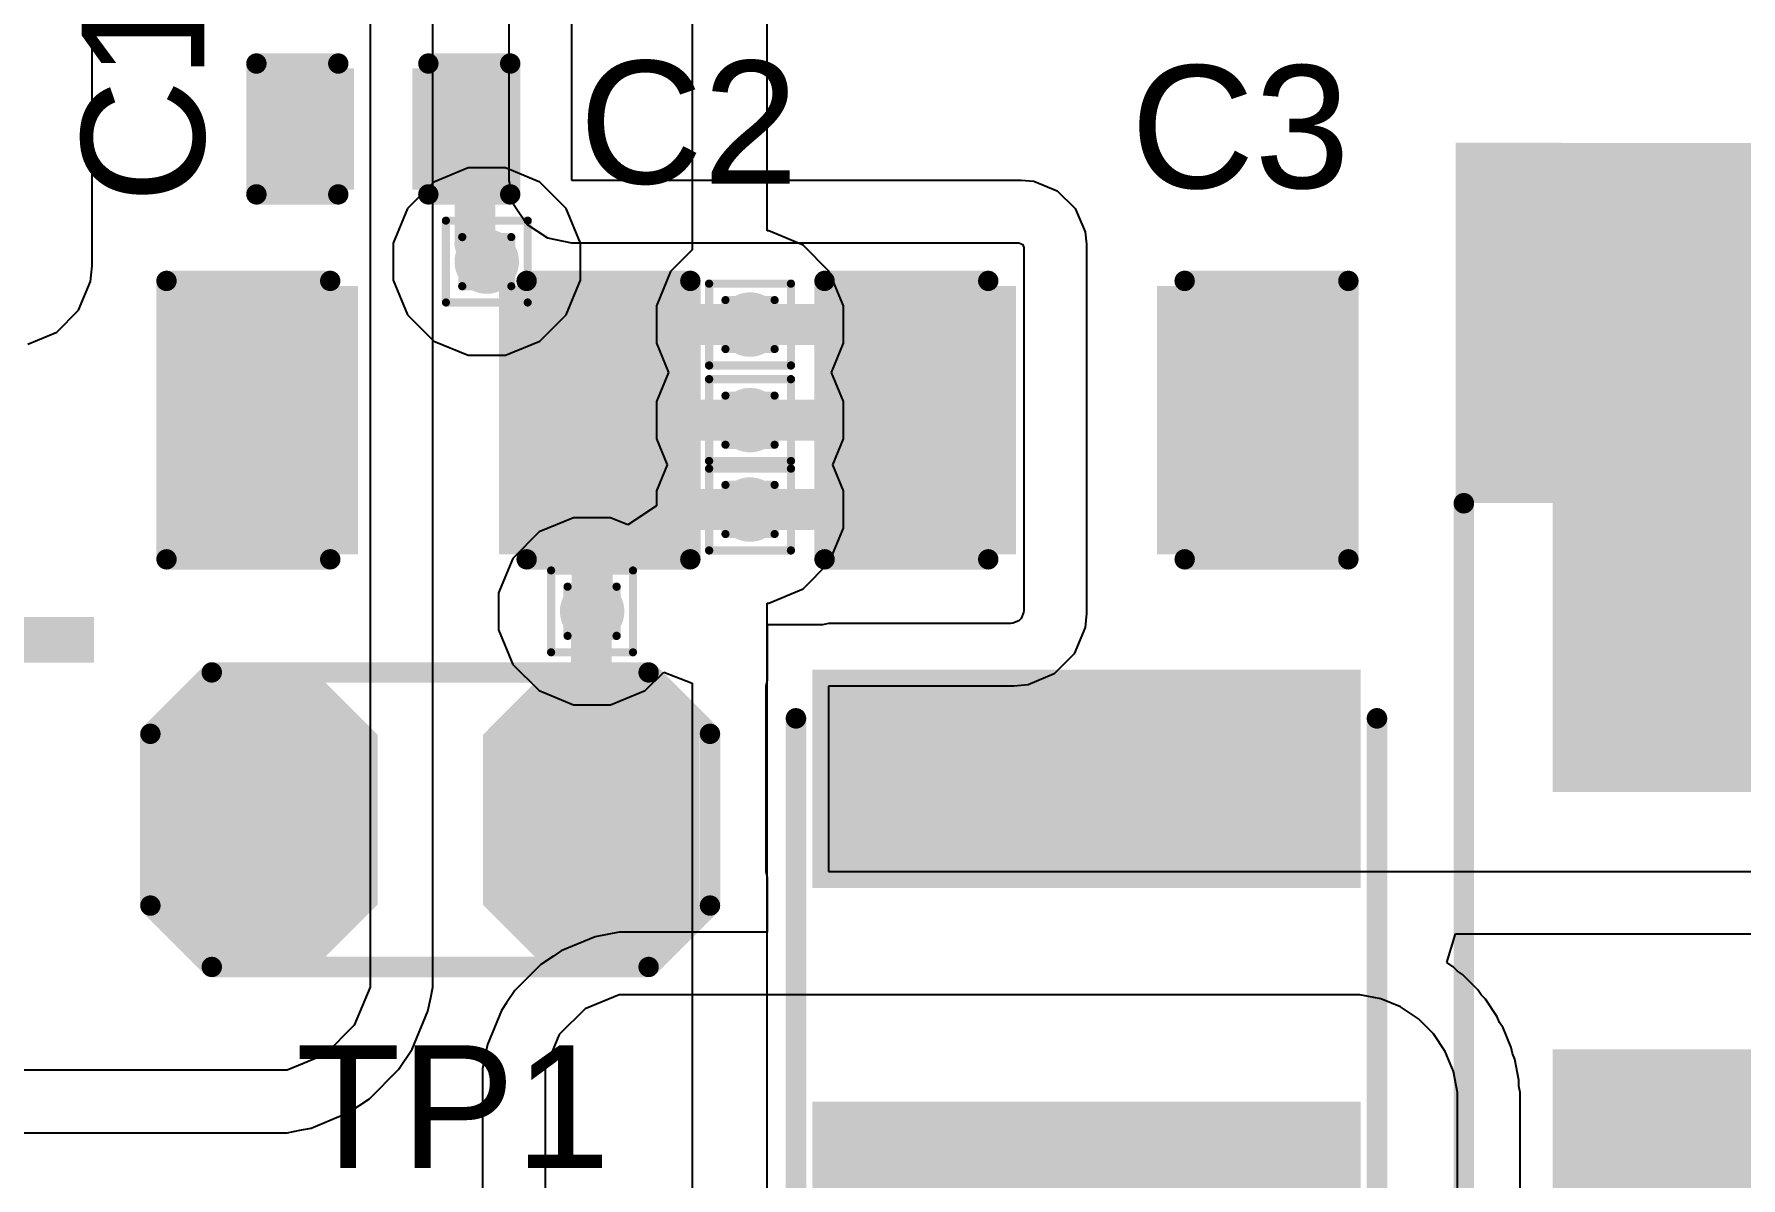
# Model space of a CAD drawing. Header units: inches. Extents: x -18 to 5357, y -8 to 5291.
# Drawn here: x 5.59 to 16.19, y 33.01 to 40.11 of the extents above; entities that cross this region are included whole.
import ezdxf

# ---------------------------------------------------------------- set-up
doc = ezdxf.new("R2010")
doc.units = ezdxf.units.IN
for name, color, linetype in [('Bottom Layer', 5, 'Continuous'), ('Drill Drawing', 1, 'Continuous'), ('Ground', 16, 'Continuous'), ('Power', 76, 'Continuous'), ('Top Layer', 1, 'Continuous'), ('Top Overlay', 2, 'Continuous'), ('Top Paste', 8, 'Continuous'), ('Top Solder', 216, 'Continuous'), ('Via Holes', 16, 'Continuous')]:
    doc.layers.add(name, color=color, linetype=linetype)
doc.styles.add('Arial', font='', dxfattribs={"height": 0.2})
doc.styles.add('Arial_Bold', font='', dxfattribs={"height": 0.2})
doc.styles.get('Arial').set_extended_font_data('Arial')
doc.styles.get('Arial_Bold').set_extended_font_data('Arial', bold=True)

# ---------------------------------------------------------------- blocks, each defined once
blk = doc.blocks.new('SMB__10')
at = {"layer": 'Top Layer'}
for points in [[(-3.7, -1.2), (-3.7, 1.2), (-0.9, 1.2), (-0.9, -1.2)], [(0.9, -1.2), (0.9, 1.2), (3.7, 1.2), (3.7, -1.2)]]:
    blk.add_hatch(color=1, dxfattribs=at).paths.add_polyline_path(points)
at = {"layer": 'Top Overlay'}
for points in [[(2.593, 1.245), (4.828, 1.245), (4.828, 1.905), (2.593, 1.905)], [(3.734, -1.65), (4.826, -1.65), (4.826, 1.347), (3.734, 1.347)], [(2.591, -1.906), (4.826, -1.906), (4.826, -1.246), (2.591, -1.246)]]:
    blk.add_hatch(color=2, dxfattribs=at).paths.add_polyline_path(points)
at = {"layer": 'Top Paste'}
for points in [[(-3.7, -1.2), (-3.7, 1.2), (-0.9, 1.2), (-0.9, -1.2)], [(0.9, -1.2), (0.9, 1.2), (3.7, 1.2), (3.7, -1.2)]]:
    blk.add_hatch(color=8, dxfattribs=at).paths.add_polyline_path(points)
at = {"layer": 'Top Solder'}
for points in [[(-3.802, -1.302), (-3.802, 1.302), (-0.798, 1.302), (-0.798, -1.302)], [(0.798, -1.302), (0.798, 1.302), (3.802, 1.302), (3.802, -1.302)]]:
    blk.add_hatch(color=216, dxfattribs=at).paths.add_polyline_path(points)
at = {"layer": 'Top Overlay'}
for points in [[(-2.21, 1.854, 0.127, 0.127, 0), (2.591, 1.854, 0.127, 0.127, 0)], [(-2.21, 1.854, 0.127, 0.127, 0), (-2.21, 1.397, 0.127, 0.127, 0)], [(-2.21, -1.397, 0.127, 0.127, 0), (-2.21, -1.854, 0.127, 0.127, 0)], [(-2.21, -1.854, 0.127, 0.127, 0), (2.591, -1.854, 0.127, 0.127, 0)]]:
    blk.add_lwpolyline(points, format="xyseb", dxfattribs=at)
for points in [[(-2.242, 1.854, 0.0635, 0.0635, 1), (-2.178, 1.854, 0.0635, 0.0635, 1)], [(-2.242, 1.854, 0.0635, 0.0635, 1), (-2.178, 1.854, 0.0635, 0.0635, 1)], [(2.559, 1.854, 0.0635, 0.0635, 1), (2.623, 1.854, 0.0635, 0.0635, 1)], [(-2.242, 1.397, 0.0635, 0.0635, 1), (-2.178, 1.397, 0.0635, 0.0635, 1)], [(-2.242, -1.397, 0.0635, 0.0635, 1), (-2.178, -1.397, 0.0635, 0.0635, 1)], [(-2.242, -1.854, 0.0635, 0.0635, 1), (-2.178, -1.854, 0.0635, 0.0635, 1)], [(-2.242, -1.854, 0.0635, 0.0635, 1), (-2.178, -1.854, 0.0635, 0.0635, 1)], [(2.559, -1.854, 0.0635, 0.0635, 1), (2.623, -1.854, 0.0635, 0.0635, 1)]]:
    blk.add_lwpolyline(points, format="xyseb", close=True, dxfattribs=at)
blk = doc.blocks.new('2_T____P___25')
at = {"layer": 'Top Layer'}
for points in [[(0.286, 0.762), (-0.286, 0.762), (-0.571, 0.476), (-0.571, -0.476), (-0.286, -0.762), (0.286, -0.762), (0.571, -0.476), (0.571, 0.476)], [(2.286, 0.762), (1.714, 0.762), (1.429, 0.476), (1.429, -0.476), (1.714, -0.762), (2.286, -0.762), (2.572, -0.476), (2.572, 0.476)]]:
    blk.add_hatch(color=1, dxfattribs=at).paths.add_polyline_path(points)
at = {"layer": 'Top Paste'}
for points in [[(0.286, 0.762), (-0.286, 0.762), (-0.571, 0.476), (-0.571, -0.476), (-0.286, -0.762), (0.286, -0.762), (0.571, -0.476), (0.571, 0.476)], [(2.286, 0.762), (1.714, 0.762), (1.429, 0.476), (1.429, -0.476), (1.714, -0.762), (2.286, -0.762), (2.572, -0.476), (2.572, 0.476)]]:
    blk.add_hatch(color=8, dxfattribs=at).paths.add_polyline_path(points)
at = {"layer": 'Top Solder'}
for points in [[(0.337, 0.864), (-0.337, 0.864), (-0.673, 0.527), (-0.673, -0.527), (-0.337, -0.864), (0.337, -0.864), (0.673, -0.527), (0.673, 0.527)], [(2.337, 0.864), (1.663, 0.864), (1.327, 0.527), (1.327, -0.527), (1.663, -0.864), (2.337, -0.864), (2.673, -0.527), (2.673, 0.527)]]:
    blk.add_hatch(color=216, dxfattribs=at).paths.add_polyline_path(points)
at = {"layer": 'Top Overlay'}
for points in [[(-0.737, 0.533, 0.127, 0.127, 0), (-0.356, 0.914, 0.127, 0.127, 0)], [(-0.356, 0.914, 0.127, 0.127, 0), (2.356, 0.914, 0.127, 0.127, 0)], [(2.356, 0.914, 0.127, 0.127, 0), (2.737, 0.533, 0.127, 0.127, 0)], [(-0.737, -0.533, 0.127, 0.127, 0), (-0.737, 0.533, 0.127, 0.127, 0)], [(2.737, 0.533, 0.127, 0.127, 0), (2.737, -0.533, 0.127, 0.127, 0)], [(-0.737, -0.533, 0.127, 0.127, 0), (-0.356, -0.914, 0.127, 0.127, 0)], [(2.356, -0.914, 0.127, 0.127, 0), (2.737, -0.533, 0.127, 0.127, 0)], [(-0.356, -0.914, 0.127, 0.127, 0), (2.356, -0.914, 0.127, 0.127, 0)]]:
    blk.add_lwpolyline(points, format="xyseb", dxfattribs=at)
for points in [[(-0.387, 0.914, 0.0635, 0.0635, 1), (-0.324, 0.914, 0.0635, 0.0635, 1)], [(-0.387, 0.914, 0.0635, 0.0635, 1), (-0.324, 0.914, 0.0635, 0.0635, 1)], [(2.324, 0.914, 0.0635, 0.0635, 1), (2.387, 0.914, 0.0635, 0.0635, 1)], [(2.324, 0.914, 0.0635, 0.0635, 1), (2.387, 0.914, 0.0635, 0.0635, 1)], [(-0.768, 0.533, 0.0635, 0.0635, 1), (-0.705, 0.533, 0.0635, 0.0635, 1)], [(-0.768, 0.533, 0.0635, 0.0635, 1), (-0.705, 0.533, 0.0635, 0.0635, 1)], [(2.705, 0.533, 0.0635, 0.0635, 1), (2.768, 0.533, 0.0635, 0.0635, 1)], [(2.705, 0.533, 0.0635, 0.0635, 1), (2.768, 0.533, 0.0635, 0.0635, 1)], [(-0.768, -0.533, 0.0635, 0.0635, 1), (-0.705, -0.533, 0.0635, 0.0635, 1)], [(-0.768, -0.533, 0.0635, 0.0635, 1), (-0.705, -0.533, 0.0635, 0.0635, 1)], [(2.705, -0.533, 0.0635, 0.0635, 1), (2.768, -0.533, 0.0635, 0.0635, 1)], [(2.705, -0.533, 0.0635, 0.0635, 1), (2.768, -0.533, 0.0635, 0.0635, 1)], [(-0.387, -0.914, 0.0635, 0.0635, 1), (-0.324, -0.914, 0.0635, 0.0635, 1)], [(-0.387, -0.914, 0.0635, 0.0635, 1), (-0.324, -0.914, 0.0635, 0.0635, 1)], [(2.324, -0.914, 0.0635, 0.0635, 1), (2.387, -0.914, 0.0635, 0.0635, 1)], [(2.324, -0.914, 0.0635, 0.0635, 1), (2.387, -0.914, 0.0635, 0.0635, 1)]]:
    blk.add_lwpolyline(points, format="xyseb", close=True, dxfattribs=at)
blk = doc.blocks.new('FUSE_1210_89')
at = {"layer": 'Top Layer'}
for points in [[(-1.915, 1.6), (-0.765, 1.6), (-0.765, -1.6), (-1.915, -1.6)], [(0.765, 1.6), (1.915, 1.6), (1.915, -1.6), (0.765, -1.6)]]:
    blk.add_hatch(color=1, dxfattribs=at).paths.add_polyline_path(points)
at = {"layer": 'Top Paste'}
for points in [[(-1.915, 1.6), (-0.765, 1.6), (-0.765, -1.6), (-1.915, -1.6)], [(0.765, 1.6), (1.915, 1.6), (1.915, -1.6), (0.765, -1.6)]]:
    blk.add_hatch(color=8, dxfattribs=at).paths.add_polyline_path(points)
at = {"layer": 'Top Solder'}
for points in [[(-2.017, 1.702), (-0.663, 1.702), (-0.663, -1.702), (-2.017, -1.702)], [(0.663, 1.702), (2.017, 1.702), (2.017, -1.702), (0.663, -1.702)]]:
    blk.add_hatch(color=216, dxfattribs=at).paths.add_polyline_path(points)
at = {"layer": 'Top Overlay'}
for points in [[(-1.715, 1.803, 0.127, 0.127, 0), (1.715, 1.803, 0.127, 0.127, 0)], [(-1.715, -1.803, 0.127, 0.127, 0), (1.715, -1.803, 0.127, 0.127, 0)]]:
    blk.add_lwpolyline(points, format="xyseb", dxfattribs=at)
for points in [[(-1.747, 1.803, 0.0635, 0.0635, 1), (-1.683, 1.803, 0.0635, 0.0635, 1)], [(1.683, 1.803, 0.0635, 0.0635, 1), (1.747, 1.803, 0.0635, 0.0635, 1)], [(-1.747, -1.803, 0.0635, 0.0635, 1), (-1.683, -1.803, 0.0635, 0.0635, 1)], [(1.683, -1.803, 0.0635, 0.0635, 1), (1.747, -1.803, 0.0635, 0.0635, 1)]]:
    blk.add_lwpolyline(points, format="xyseb", close=True, dxfattribs=at)
blk = doc.blocks.new('C___0805_139')
at = {"layer": 'Top Layer'}
for points in [[(-1.524, 0.762), (-0.508, 0.762), (-0.508, -0.762), (-1.524, -0.762)], [(0.508, 0.762), (1.524, 0.762), (1.524, -0.762), (0.508, -0.762)]]:
    blk.add_hatch(color=1, dxfattribs=at).paths.add_polyline_path(points)
at = {"layer": 'Top Paste'}
for points in [[(-1.524, 0.762), (-0.508, 0.762), (-0.508, -0.762), (-1.524, -0.762)], [(0.508, 0.762), (1.524, 0.762), (1.524, -0.762), (0.508, -0.762)]]:
    blk.add_hatch(color=8, dxfattribs=at).paths.add_polyline_path(points)
at = {"layer": 'Top Solder'}
for points in [[(-1.594, 0.832), (-0.438, 0.832), (-0.438, -0.832), (-1.594, -0.832)], [(0.438, 0.832), (1.594, 0.832), (1.594, -0.832), (0.438, -0.832)]]:
    blk.add_hatch(color=216, dxfattribs=at).paths.add_polyline_path(points)
at = {"layer": 'Top Overlay'}
for points in [[(-1.626, 0.864, 0.127, 0.127, 0), (-1.626, -0.864, 0.127, 0.127, 0)], [(-1.626, 0.864, 0.127, 0.127, 0), (-0.61, 0.864, 0.127, 0.127, 0)], [(0.61, 0.864, 0.127, 0.127, 0), (1.626, 0.864, 0.127, 0.127, 0)], [(1.626, -0.864, 0.127, 0.127, 0), (1.626, 0.864, 0.127, 0.127, 0)], [(-1.626, -0.864, 0.127, 0.127, 0), (-0.61, -0.864, 0.127, 0.127, 0)], [(0.61, -0.864, 0.127, 0.127, 0), (1.626, -0.864, 0.127, 0.127, 0)]]:
    blk.add_lwpolyline(points, format="xyseb", dxfattribs=at)
for points in [[(-1.657, 0.864, 0.0635, 0.0635, 1), (-1.594, 0.864, 0.0635, 0.0635, 1)], [(-1.657, 0.864, 0.0635, 0.0635, 1), (-1.594, 0.864, 0.0635, 0.0635, 1)], [(-0.641, 0.864, 0.0635, 0.0635, 1), (-0.578, 0.864, 0.0635, 0.0635, 1)], [(0.578, 0.864, 0.0635, 0.0635, 1), (0.641, 0.864, 0.0635, 0.0635, 1)], [(1.594, 0.864, 0.0635, 0.0635, 1), (1.657, 0.864, 0.0635, 0.0635, 1)], [(1.594, 0.864, 0.0635, 0.0635, 1), (1.657, 0.864, 0.0635, 0.0635, 1)], [(-1.657, -0.864, 0.0635, 0.0635, 1), (-1.594, -0.864, 0.0635, 0.0635, 1)], [(-1.657, -0.864, 0.0635, 0.0635, 1), (-1.594, -0.864, 0.0635, 0.0635, 1)], [(-0.641, -0.864, 0.0635, 0.0635, 1), (-0.578, -0.864, 0.0635, 0.0635, 1)], [(0.578, -0.864, 0.0635, 0.0635, 1), (0.641, -0.864, 0.0635, 0.0635, 1)], [(1.594, -0.864, 0.0635, 0.0635, 1), (1.657, -0.864, 0.0635, 0.0635, 1)], [(1.594, -0.864, 0.0635, 0.0635, 1), (1.657, -0.864, 0.0635, 0.0635, 1)]]:
    blk.add_lwpolyline(points, format="xyseb", close=True, dxfattribs=at)
blk = doc.blocks.new('C___0402_140')
at = {"layer": 'Top Layer'}
for points in [[(-0.699, -0.318), (-0.699, 0.318), (-0.241, 0.318), (-0.241, -0.318)], [(0.241, -0.318), (0.241, 0.318), (0.699, 0.318), (0.699, -0.318)]]:
    blk.add_hatch(color=1, dxfattribs=at).paths.add_polyline_path(points)
at = {"layer": 'Top Paste'}
for points in [[(-0.699, -0.318), (-0.699, 0.318), (-0.241, 0.318), (-0.241, -0.318)], [(0.241, -0.318), (0.241, 0.318), (0.699, 0.318), (0.699, -0.318)]]:
    blk.add_hatch(color=8, dxfattribs=at).paths.add_polyline_path(points)
at = {"layer": 'Top Solder'}
for points in [[(-0.758, -0.377), (-0.758, 0.377), (-0.181, 0.377), (-0.181, -0.377)], [(0.181, -0.377), (0.181, 0.377), (0.758, 0.377), (0.758, -0.377)]]:
    blk.add_hatch(color=216, dxfattribs=at).paths.add_polyline_path(points)
at = {"layer": 'Top Overlay'}
for points in [[(-0.787, -0.406, 0.127, 0.127, 0), (-0.787, 0.406, 0.127, 0.127, 0)], [(-0.279, 0.406, 0.127, 0.127, 0), (-0.787, 0.406, 0.127, 0.127, 0)], [(0.787, 0.406, 0.127, 0.127, 0), (0.279, 0.406, 0.127, 0.127, 0)], [(0.787, 0.406, 0.127, 0.127, 0), (0.787, -0.406, 0.127, 0.127, 0)], [(-0.279, -0.406, 0.127, 0.127, 0), (-0.787, -0.406, 0.127, 0.127, 0)], [(0.787, -0.406, 0.127, 0.127, 0), (0.279, -0.406, 0.127, 0.127, 0)]]:
    blk.add_lwpolyline(points, format="xyseb", dxfattribs=at)
for points in [[(-0.819, 0.406, 0.0635, 0.0635, 1), (-0.756, 0.406, 0.0635, 0.0635, 1)], [(-0.819, 0.406, 0.0635, 0.0635, 1), (-0.756, 0.406, 0.0635, 0.0635, 1)], [(-0.311, 0.406, 0.0635, 0.0635, 1), (-0.248, 0.406, 0.0635, 0.0635, 1)], [(0.248, 0.406, 0.0635, 0.0635, 1), (0.311, 0.406, 0.0635, 0.0635, 1)], [(0.756, 0.406, 0.0635, 0.0635, 1), (0.819, 0.406, 0.0635, 0.0635, 1)], [(0.756, 0.406, 0.0635, 0.0635, 1), (0.819, 0.406, 0.0635, 0.0635, 1)], [(-0.819, -0.406, 0.0635, 0.0635, 1), (-0.756, -0.406, 0.0635, 0.0635, 1)], [(-0.819, -0.406, 0.0635, 0.0635, 1), (-0.756, -0.406, 0.0635, 0.0635, 1)], [(-0.311, -0.406, 0.0635, 0.0635, 1), (-0.248, -0.406, 0.0635, 0.0635, 1)], [(0.248, -0.406, 0.0635, 0.0635, 1), (0.311, -0.406, 0.0635, 0.0635, 1)], [(0.756, -0.406, 0.0635, 0.0635, 1), (0.819, -0.406, 0.0635, 0.0635, 1)], [(0.756, -0.406, 0.0635, 0.0635, 1), (0.819, -0.406, 0.0635, 0.0635, 1)]]:
    blk.add_lwpolyline(points, format="xyseb", close=True, dxfattribs=at)
blk = doc.blocks.new('C___0805_141')
at = {"layer": 'Top Layer'}
for points in [[(-1.524, 0.762), (-0.508, 0.762), (-0.508, -0.762), (-1.524, -0.762)], [(0.508, 0.762), (1.524, 0.762), (1.524, -0.762), (0.508, -0.762)]]:
    blk.add_hatch(color=1, dxfattribs=at).paths.add_polyline_path(points)
at = {"layer": 'Top Paste'}
for points in [[(-1.524, 0.762), (-0.508, 0.762), (-0.508, -0.762), (-1.524, -0.762)], [(0.508, 0.762), (1.524, 0.762), (1.524, -0.762), (0.508, -0.762)]]:
    blk.add_hatch(color=8, dxfattribs=at).paths.add_polyline_path(points)
at = {"layer": 'Top Solder'}
for points in [[(-1.594, 0.832), (-0.438, 0.832), (-0.438, -0.832), (-1.594, -0.832)], [(0.438, 0.832), (1.594, 0.832), (1.594, -0.832), (0.438, -0.832)]]:
    blk.add_hatch(color=216, dxfattribs=at).paths.add_polyline_path(points)
at = {"layer": 'Top Overlay'}
for points in [[(-1.626, 0.864, 0.127, 0.127, 0), (-1.626, -0.864, 0.127, 0.127, 0)], [(-0.61, 0.864, 0.127, 0.127, 0), (-1.626, 0.864, 0.127, 0.127, 0)], [(1.626, 0.864, 0.127, 0.127, 0), (0.61, 0.864, 0.127, 0.127, 0)], [(1.626, 0.864, 0.127, 0.127, 0), (1.626, -0.864, 0.127, 0.127, 0)], [(-0.61, -0.864, 0.127, 0.127, 0), (-1.626, -0.864, 0.127, 0.127, 0)], [(1.626, -0.864, 0.127, 0.127, 0), (0.61, -0.864, 0.127, 0.127, 0)]]:
    blk.add_lwpolyline(points, format="xyseb", dxfattribs=at)
for points in [[(-1.657, 0.864, 0.0635, 0.0635, 1), (-1.594, 0.864, 0.0635, 0.0635, 1)], [(-1.657, 0.864, 0.0635, 0.0635, 1), (-1.594, 0.864, 0.0635, 0.0635, 1)], [(-0.641, 0.864, 0.0635, 0.0635, 1), (-0.578, 0.864, 0.0635, 0.0635, 1)], [(0.578, 0.864, 0.0635, 0.0635, 1), (0.641, 0.864, 0.0635, 0.0635, 1)], [(1.594, 0.864, 0.0635, 0.0635, 1), (1.657, 0.864, 0.0635, 0.0635, 1)], [(1.594, 0.864, 0.0635, 0.0635, 1), (1.657, 0.864, 0.0635, 0.0635, 1)], [(-1.657, -0.864, 0.0635, 0.0635, 1), (-1.594, -0.864, 0.0635, 0.0635, 1)], [(-1.657, -0.864, 0.0635, 0.0635, 1), (-1.594, -0.864, 0.0635, 0.0635, 1)], [(-0.641, -0.864, 0.0635, 0.0635, 1), (-0.578, -0.864, 0.0635, 0.0635, 1)], [(0.578, -0.864, 0.0635, 0.0635, 1), (0.641, -0.864, 0.0635, 0.0635, 1)], [(1.594, -0.864, 0.0635, 0.0635, 1), (1.657, -0.864, 0.0635, 0.0635, 1)], [(1.594, -0.864, 0.0635, 0.0635, 1), (1.657, -0.864, 0.0635, 0.0635, 1)]]:
    blk.add_lwpolyline(points, format="xyseb", close=True, dxfattribs=at)

msp = doc.modelspace()

# ---------------------------------------------------------------- hatches: boundary and pattern name
at = {"layer": 'Bottom Layer'}
h = msp.add_hatch(color=5, dxfattribs=at)
edge = h.paths.add_edge_path()
edge.add_arc((8.402, 38.699), 0.2, 0, 360)
h = msp.add_hatch(color=5, dxfattribs=at)
edge = h.paths.add_edge_path()
edge.add_arc((10.036, 38.308), 0.2, 0, 360)
h = msp.add_hatch(color=5, dxfattribs=at)
edge = h.paths.add_edge_path()
edge.add_arc((10.036, 37.715), 0.2, 0, 360)
h = msp.add_hatch(color=5, dxfattribs=at)
edge = h.paths.add_edge_path()
edge.add_arc((10.036, 37.16), 0.2, 0, 360)
h = msp.add_hatch(color=5, dxfattribs=at)
edge = h.paths.add_edge_path()
edge.add_arc((9.056, 36.528), 0.2, 0, 360)
at = {"layer": 'Ground'}
h = msp.add_hatch(color=16, dxfattribs=at)
edge = h.paths.add_edge_path()
edge.add_arc((8.402, 38.699), 0.2, 0, 360)
h = msp.add_hatch(color=16, dxfattribs=at)
edge = h.paths.add_edge_path()
edge.add_arc((10.036, 38.308), 0.2, 0, 360)
h = msp.add_hatch(color=16, dxfattribs=at)
edge = h.paths.add_edge_path()
edge.add_arc((10.036, 37.715), 0.2, 0, 360)
h = msp.add_hatch(color=16, dxfattribs=at)
edge = h.paths.add_edge_path()
edge.add_arc((10.036, 37.16), 0.2, 0, 360)
h = msp.add_hatch(color=16, dxfattribs=at)
edge = h.paths.add_edge_path()
edge.add_arc((9.056, 36.528), 0.2, 0, 360)
at = {"layer": 'Power'}
h = msp.add_hatch(color=76, dxfattribs=at)
edge = h.paths.add_edge_path()
edge.add_arc((8.402, 38.699), 0.2, 0, 360)
h = msp.add_hatch(color=76, dxfattribs=at)
edge = h.paths.add_edge_path()
edge.add_arc((10.036, 38.308), 0.2, 0, 360)
h = msp.add_hatch(color=76, dxfattribs=at)
edge = h.paths.add_edge_path()
edge.add_arc((10.036, 37.715), 0.2, 0, 360)
h = msp.add_hatch(color=76, dxfattribs=at)
edge = h.paths.add_edge_path()
edge.add_arc((10.036, 37.16), 0.2, 0, 360)
h = msp.add_hatch(color=76, dxfattribs=at)
edge = h.paths.add_edge_path()
edge.add_arc((9.056, 36.528), 0.2, 0, 360)
at = {"layer": 'Top Layer'}
h = msp.add_hatch(color=1, dxfattribs=at)
edge = h.paths.add_edge_path()
edge.add_arc((8.402, 38.699), 0.2, 0, 360)
h = msp.add_hatch(color=1, dxfattribs=at)
edge = h.paths.add_edge_path()
edge.add_arc((10.036, 38.308), 0.2, 0, 360)
h = msp.add_hatch(color=1, dxfattribs=at)
edge = h.paths.add_edge_path()
edge.add_arc((10.036, 37.715), 0.2, 0, 360)
h = msp.add_hatch(color=1, dxfattribs=at)
edge = h.paths.add_edge_path()
edge.add_arc((10.036, 37.16), 0.2, 0, 360)
h = msp.add_hatch(color=1, dxfattribs=at)
edge = h.paths.add_edge_path()
edge.add_arc((9.056, 36.528), 0.2, 0, 360)
at = {"layer": 'Via Holes'}
h = msp.add_hatch(color=7, dxfattribs=at)
edge = h.paths.add_edge_path()
edge.add_arc((8.402, 38.699), 0.1, 0, 360)
h = msp.add_hatch(color=7, dxfattribs=at)
edge = h.paths.add_edge_path()
edge.add_arc((10.036, 38.308), 0.1, 0, 360)
h = msp.add_hatch(color=7, dxfattribs=at)
edge = h.paths.add_edge_path()
edge.add_arc((10.036, 37.715), 0.1, 0, 360)
h = msp.add_hatch(color=7, dxfattribs=at)
edge = h.paths.add_edge_path()
edge.add_arc((10.036, 37.16), 0.1, 0, 360)
h = msp.add_hatch(color=7, dxfattribs=at)
edge = h.paths.add_edge_path()
edge.add_arc((9.056, 36.528), 0.1, 0, 360)

# ---------------------------------------------------------------- linework, layer by layer
at = {"layer": 'Drill Drawing'}
for points in [[(8.148, 38.953, 0.0508, 0.0508, 0), (8.656, 38.953, 0.0508, 0.0508, 0)], [(8.148, 38.445, 0.0508, 0.0508, 0), (8.148, 38.953, 0.0508, 0.0508, 0)], [(8.25, 38.851, 0.0508, 0.0508, 0), (8.555, 38.851, 0.0508, 0.0508, 0)], [(8.25, 38.546, 0.0508, 0.0508, 0), (8.25, 38.851, 0.0508, 0.0508, 0)], [(8.555, 38.546, 0.0508, 0.0508, 0), (8.555, 38.851, 0.0508, 0.0508, 0)], [(8.656, 38.445, 0.0508, 0.0508, 0), (8.656, 38.953, 0.0508, 0.0508, 0)], [(8.25, 38.546, 0.0508, 0.0508, 0), (8.555, 38.546, 0.0508, 0.0508, 0)], [(9.782, 38.562, 0.0508, 0.0508, 0), (10.29, 38.562, 0.0508, 0.0508, 0)], [(9.782, 38.054, 0.0508, 0.0508, 0), (9.782, 38.562, 0.0508, 0.0508, 0)], [(10.29, 38.054, 0.0508, 0.0508, 0), (10.29, 38.562, 0.0508, 0.0508, 0)], [(8.148, 38.445, 0.0508, 0.0508, 0), (8.656, 38.445, 0.0508, 0.0508, 0)], [(9.884, 38.46, 0.0508, 0.0508, 0), (10.188, 38.46, 0.0508, 0.0508, 0)], [(9.884, 38.156, 0.0508, 0.0508, 0), (9.884, 38.46, 0.0508, 0.0508, 0)], [(10.188, 38.156, 0.0508, 0.0508, 0), (10.188, 38.46, 0.0508, 0.0508, 0)], [(9.884, 38.156, 0.0508, 0.0508, 0), (10.188, 38.156, 0.0508, 0.0508, 0)], [(9.782, 38.054, 0.0508, 0.0508, 0), (10.29, 38.054, 0.0508, 0.0508, 0)], [(9.782, 37.969, 0.0508, 0.0508, 0), (10.29, 37.969, 0.0508, 0.0508, 0)], [(9.782, 37.461, 0.0508, 0.0508, 0), (9.782, 37.969, 0.0508, 0.0508, 0)], [(10.29, 37.461, 0.0508, 0.0508, 0), (10.29, 37.969, 0.0508, 0.0508, 0)], [(9.884, 37.867, 0.0508, 0.0508, 0), (10.188, 37.867, 0.0508, 0.0508, 0)], [(9.884, 37.562, 0.0508, 0.0508, 0), (9.884, 37.867, 0.0508, 0.0508, 0)], [(10.188, 37.562, 0.0508, 0.0508, 0), (10.188, 37.867, 0.0508, 0.0508, 0)], [(9.884, 37.562, 0.0508, 0.0508, 0), (10.188, 37.562, 0.0508, 0.0508, 0)], [(9.782, 37.461, 0.0508, 0.0508, 0), (10.29, 37.461, 0.0508, 0.0508, 0)], [(9.782, 37.414, 0.0508, 0.0508, 0), (10.29, 37.414, 0.0508, 0.0508, 0)], [(9.782, 36.906, 0.0508, 0.0508, 0), (9.782, 37.414, 0.0508, 0.0508, 0)], [(10.29, 36.906, 0.0508, 0.0508, 0), (10.29, 37.414, 0.0508, 0.0508, 0)], [(9.884, 37.313, 0.0508, 0.0508, 0), (10.188, 37.313, 0.0508, 0.0508, 0)], [(9.884, 37.008, 0.0508, 0.0508, 0), (9.884, 37.313, 0.0508, 0.0508, 0)], [(10.188, 37.008, 0.0508, 0.0508, 0), (10.188, 37.313, 0.0508, 0.0508, 0)], [(9.884, 37.008, 0.0508, 0.0508, 0), (10.188, 37.008, 0.0508, 0.0508, 0)], [(9.782, 36.906, 0.0508, 0.0508, 0), (10.29, 36.906, 0.0508, 0.0508, 0)], [(8.802, 36.782, 0.0508, 0.0508, 0), (9.31, 36.782, 0.0508, 0.0508, 0)], [(8.802, 36.274, 0.0508, 0.0508, 0), (8.802, 36.782, 0.0508, 0.0508, 0)], [(9.31, 36.274, 0.0508, 0.0508, 0), (9.31, 36.782, 0.0508, 0.0508, 0)], [(8.903, 36.681, 0.0508, 0.0508, 0), (9.208, 36.681, 0.0508, 0.0508, 0)], [(8.903, 36.376, 0.0508, 0.0508, 0), (8.903, 36.681, 0.0508, 0.0508, 0)], [(9.208, 36.376, 0.0508, 0.0508, 0), (9.208, 36.681, 0.0508, 0.0508, 0)], [(8.903, 36.376, 0.0508, 0.0508, 0), (9.208, 36.376, 0.0508, 0.0508, 0)], [(8.802, 36.274, 0.0508, 0.0508, 0), (9.31, 36.274, 0.0508, 0.0508, 0)]]:
    msp.add_lwpolyline(points, format="xyseb", dxfattribs=at)
for points in [[(8.136, 38.953, 0.0254, 0.0254, 1), (8.161, 38.953, 0.0254, 0.0254, 1)], [(8.136, 38.953, 0.0254, 0.0254, 1), (8.161, 38.953, 0.0254, 0.0254, 1)], [(8.237, 38.851, 0.0254, 0.0254, 1), (8.263, 38.851, 0.0254, 0.0254, 1)], [(8.237, 38.851, 0.0254, 0.0254, 1), (8.263, 38.851, 0.0254, 0.0254, 1)], [(8.542, 38.851, 0.0254, 0.0254, 1), (8.567, 38.851, 0.0254, 0.0254, 1)], [(8.542, 38.851, 0.0254, 0.0254, 1), (8.567, 38.851, 0.0254, 0.0254, 1)], [(8.644, 38.953, 0.0254, 0.0254, 1), (8.669, 38.953, 0.0254, 0.0254, 1)], [(8.644, 38.953, 0.0254, 0.0254, 1), (8.669, 38.953, 0.0254, 0.0254, 1)], [(8.237, 38.546, 0.0254, 0.0254, 1), (8.263, 38.546, 0.0254, 0.0254, 1)], [(8.237, 38.546, 0.0254, 0.0254, 1), (8.263, 38.546, 0.0254, 0.0254, 1)], [(8.542, 38.546, 0.0254, 0.0254, 1), (8.567, 38.546, 0.0254, 0.0254, 1)], [(8.542, 38.546, 0.0254, 0.0254, 1), (8.567, 38.546, 0.0254, 0.0254, 1)], [(9.769, 38.562, 0.0254, 0.0254, 1), (9.795, 38.562, 0.0254, 0.0254, 1)], [(9.769, 38.562, 0.0254, 0.0254, 1), (9.795, 38.562, 0.0254, 0.0254, 1)], [(10.277, 38.562, 0.0254, 0.0254, 1), (10.303, 38.562, 0.0254, 0.0254, 1)], [(10.277, 38.562, 0.0254, 0.0254, 1), (10.303, 38.562, 0.0254, 0.0254, 1)], [(8.136, 38.445, 0.0254, 0.0254, 1), (8.161, 38.445, 0.0254, 0.0254, 1)], [(8.136, 38.445, 0.0254, 0.0254, 1), (8.161, 38.445, 0.0254, 0.0254, 1)], [(8.644, 38.445, 0.0254, 0.0254, 1), (8.669, 38.445, 0.0254, 0.0254, 1)], [(8.644, 38.445, 0.0254, 0.0254, 1), (8.669, 38.445, 0.0254, 0.0254, 1)], [(9.871, 38.46, 0.0254, 0.0254, 1), (9.896, 38.46, 0.0254, 0.0254, 1)], [(9.871, 38.46, 0.0254, 0.0254, 1), (9.896, 38.46, 0.0254, 0.0254, 1)], [(10.176, 38.46, 0.0254, 0.0254, 1), (10.201, 38.46, 0.0254, 0.0254, 1)], [(10.176, 38.46, 0.0254, 0.0254, 1), (10.201, 38.46, 0.0254, 0.0254, 1)], [(9.871, 38.156, 0.0254, 0.0254, 1), (9.896, 38.156, 0.0254, 0.0254, 1)], [(9.871, 38.156, 0.0254, 0.0254, 1), (9.896, 38.156, 0.0254, 0.0254, 1)], [(10.176, 38.156, 0.0254, 0.0254, 1), (10.201, 38.156, 0.0254, 0.0254, 1)], [(10.176, 38.156, 0.0254, 0.0254, 1), (10.201, 38.156, 0.0254, 0.0254, 1)], [(9.769, 38.054, 0.0254, 0.0254, 1), (9.795, 38.054, 0.0254, 0.0254, 1)], [(9.769, 38.054, 0.0254, 0.0254, 1), (9.795, 38.054, 0.0254, 0.0254, 1)], [(10.277, 38.054, 0.0254, 0.0254, 1), (10.303, 38.054, 0.0254, 0.0254, 1)], [(10.277, 38.054, 0.0254, 0.0254, 1), (10.303, 38.054, 0.0254, 0.0254, 1)], [(9.769, 37.969, 0.0254, 0.0254, 1), (9.795, 37.969, 0.0254, 0.0254, 1)], [(9.769, 37.969, 0.0254, 0.0254, 1), (9.795, 37.969, 0.0254, 0.0254, 1)], [(10.277, 37.969, 0.0254, 0.0254, 1), (10.303, 37.969, 0.0254, 0.0254, 1)], [(10.277, 37.969, 0.0254, 0.0254, 1), (10.303, 37.969, 0.0254, 0.0254, 1)], [(9.871, 37.867, 0.0254, 0.0254, 1), (9.896, 37.867, 0.0254, 0.0254, 1)], [(9.871, 37.867, 0.0254, 0.0254, 1), (9.896, 37.867, 0.0254, 0.0254, 1)], [(10.176, 37.867, 0.0254, 0.0254, 1), (10.201, 37.867, 0.0254, 0.0254, 1)], [(10.176, 37.867, 0.0254, 0.0254, 1), (10.201, 37.867, 0.0254, 0.0254, 1)], [(9.871, 37.562, 0.0254, 0.0254, 1), (9.896, 37.562, 0.0254, 0.0254, 1)], [(9.871, 37.562, 0.0254, 0.0254, 1), (9.896, 37.562, 0.0254, 0.0254, 1)], [(10.176, 37.562, 0.0254, 0.0254, 1), (10.201, 37.562, 0.0254, 0.0254, 1)], [(10.176, 37.562, 0.0254, 0.0254, 1), (10.201, 37.562, 0.0254, 0.0254, 1)], [(9.769, 37.461, 0.0254, 0.0254, 1), (9.795, 37.461, 0.0254, 0.0254, 1)], [(9.769, 37.461, 0.0254, 0.0254, 1), (9.795, 37.461, 0.0254, 0.0254, 1)], [(9.769, 37.414, 0.0254, 0.0254, 1), (9.795, 37.414, 0.0254, 0.0254, 1)], [(9.769, 37.414, 0.0254, 0.0254, 1), (9.795, 37.414, 0.0254, 0.0254, 1)], [(10.277, 37.461, 0.0254, 0.0254, 1), (10.303, 37.461, 0.0254, 0.0254, 1)], [(10.277, 37.461, 0.0254, 0.0254, 1), (10.303, 37.461, 0.0254, 0.0254, 1)], [(10.277, 37.414, 0.0254, 0.0254, 1), (10.303, 37.414, 0.0254, 0.0254, 1)], [(10.277, 37.414, 0.0254, 0.0254, 1), (10.303, 37.414, 0.0254, 0.0254, 1)], [(9.871, 37.313, 0.0254, 0.0254, 1), (9.896, 37.313, 0.0254, 0.0254, 1)], [(9.871, 37.313, 0.0254, 0.0254, 1), (9.896, 37.313, 0.0254, 0.0254, 1)], [(10.176, 37.313, 0.0254, 0.0254, 1), (10.201, 37.313, 0.0254, 0.0254, 1)], [(10.176, 37.313, 0.0254, 0.0254, 1), (10.201, 37.313, 0.0254, 0.0254, 1)], [(9.871, 37.008, 0.0254, 0.0254, 1), (9.896, 37.008, 0.0254, 0.0254, 1)], [(9.871, 37.008, 0.0254, 0.0254, 1), (9.896, 37.008, 0.0254, 0.0254, 1)], [(10.176, 37.008, 0.0254, 0.0254, 1), (10.201, 37.008, 0.0254, 0.0254, 1)], [(10.176, 37.008, 0.0254, 0.0254, 1), (10.201, 37.008, 0.0254, 0.0254, 1)], [(9.769, 36.906, 0.0254, 0.0254, 1), (9.795, 36.906, 0.0254, 0.0254, 1)], [(9.769, 36.906, 0.0254, 0.0254, 1), (9.795, 36.906, 0.0254, 0.0254, 1)], [(10.277, 36.906, 0.0254, 0.0254, 1), (10.303, 36.906, 0.0254, 0.0254, 1)], [(10.277, 36.906, 0.0254, 0.0254, 1), (10.303, 36.906, 0.0254, 0.0254, 1)], [(8.789, 36.782, 0.0254, 0.0254, 1), (8.814, 36.782, 0.0254, 0.0254, 1)], [(8.789, 36.782, 0.0254, 0.0254, 1), (8.814, 36.782, 0.0254, 0.0254, 1)], [(9.297, 36.782, 0.0254, 0.0254, 1), (9.322, 36.782, 0.0254, 0.0254, 1)], [(9.297, 36.782, 0.0254, 0.0254, 1), (9.322, 36.782, 0.0254, 0.0254, 1)], [(8.891, 36.681, 0.0254, 0.0254, 1), (8.916, 36.681, 0.0254, 0.0254, 1)], [(8.891, 36.681, 0.0254, 0.0254, 1), (8.916, 36.681, 0.0254, 0.0254, 1)], [(9.195, 36.681, 0.0254, 0.0254, 1), (9.221, 36.681, 0.0254, 0.0254, 1)], [(9.195, 36.681, 0.0254, 0.0254, 1), (9.221, 36.681, 0.0254, 0.0254, 1)], [(8.891, 36.376, 0.0254, 0.0254, 1), (8.916, 36.376, 0.0254, 0.0254, 1)], [(8.891, 36.376, 0.0254, 0.0254, 1), (8.916, 36.376, 0.0254, 0.0254, 1)], [(9.195, 36.376, 0.0254, 0.0254, 1), (9.221, 36.376, 0.0254, 0.0254, 1)], [(9.195, 36.376, 0.0254, 0.0254, 1), (9.221, 36.376, 0.0254, 0.0254, 1)], [(8.789, 36.274, 0.0254, 0.0254, 1), (8.814, 36.274, 0.0254, 0.0254, 1)], [(8.789, 36.274, 0.0254, 0.0254, 1), (8.814, 36.274, 0.0254, 0.0254, 1)], [(9.297, 36.274, 0.0254, 0.0254, 1), (9.322, 36.274, 0.0254, 0.0254, 1)], [(9.297, 36.274, 0.0254, 0.0254, 1), (9.322, 36.274, 0.0254, 0.0254, 1)]]:
    msp.add_lwpolyline(points, format="xyseb", close=True, dxfattribs=at)
at = {"layer": 'Power'}
for p, q in [((9.677, 51.238), (9.677, 38.771)), ((10.143, 38.889), (10.143, 41.177)), ((8.287, 39.28), (8.073, 39.191)), ((8.518, 39.28), (8.287, 39.28)), ((8.731, 39.191), (8.518, 39.28)), ((8.073, 39.191), (7.91, 39.028)), ((8.895, 39.028), (8.731, 39.191)), ((7.91, 39.028), (7.821, 38.814)), ((8.983, 38.814), (8.895, 39.028)), ((10.152, 38.889), (10.143, 38.889)), ((10.365, 38.801), (10.152, 38.889)), ((7.821, 38.814), (7.821, 38.583)), ((8.983, 38.583), (8.983, 38.814)), ((9.677, 38.771), (9.543, 38.637)), ((10.528, 38.637), (10.365, 38.801)), ((7.821, 38.583), (7.91, 38.369)), ((8.895, 38.369), (8.983, 38.583)), ((9.543, 38.637), (9.455, 38.424)), ((10.617, 38.424), (10.528, 38.637)), ((7.91, 38.369), (8.073, 38.206)), ((8.731, 38.206), (8.895, 38.369)), ((9.455, 38.424), (9.455, 38.193)), ((10.617, 38.193), (10.617, 38.424)), ((8.073, 38.206), (8.287, 38.118)), ((8.518, 38.118), (8.731, 38.206)), ((9.455, 38.193), (9.53, 38.011)), ((10.542, 38.011), (10.617, 38.193)), ((8.287, 38.118), (8.518, 38.118)), ((9.53, 38.011), (9.455, 37.83)), ((10.617, 37.83), (10.542, 38.011)), ((9.455, 37.83), (9.455, 37.599)), ((10.617, 37.599), (10.617, 37.83)), ((9.455, 37.599), (9.522, 37.438)), ((10.55, 37.438), (10.617, 37.599)), ((9.522, 37.438), (9.455, 37.276)), ((10.617, 37.276), (10.55, 37.438)), ((9.455, 37.183), (9.277, 37.065)), ((9.455, 37.276), (9.455, 37.183)), ((10.617, 37.045), (10.617, 37.276)), ((8.94, 37.109), (8.727, 37.021)), ((9.171, 37.109), (8.94, 37.109)), ((9.277, 37.065), (9.171, 37.109)), ((8.727, 37.021), (8.563, 36.857)), ((10.528, 36.831), (10.617, 37.045)), ((8.563, 36.857), (8.475, 36.644)), ((10.365, 36.668), (10.528, 36.831)), ((10.152, 36.579), (10.365, 36.668)), ((8.475, 36.644), (8.475, 36.413)), ((10.143, 21.516), (10.143, 36.579)), ((10.143, 36.579), (10.152, 36.579)), ((8.475, 36.413), (8.563, 36.199)), ((8.563, 36.199), (8.727, 36.036)), ((9.385, 36.036), (9.5, 36.15)), ((9.5, 36.15), (9.677, 36.082)), ((8.727, 36.036), (8.94, 35.947)), ((9.171, 35.947), (9.385, 36.036)), ((9.677, 36.082), (9.677, 15.87)), ((8.94, 35.947), (9.171, 35.947))]:
    msp.add_line(p, q, dxfattribs=at)
at = {"layer": 'Top Layer'}
for p, q in [((5.953, 38.672), (5.953, 40.977)), ((7.678, 40.977), (7.678, 34.323)), ((8.067, 34.323), (8.067, 40.977)), ((8.54, 40.977), (8.54, 39.205)), ((8.928, 40.977), (8.928, 39.205)), ((8.54, 39.205), (8.569, 39.056)), ((8.928, 39.205), (11.719, 39.205)), ((11.719, 39.205), (11.797, 39.198)), ((11.797, 39.198), (11.943, 39.139)), ((11.943, 39.139), (12.054, 39.029)), ((8.569, 39.056), (8.653, 38.93)), ((12.054, 39.029), (12.115, 38.884)), ((8.653, 38.93), (8.779, 38.846)), ((12.115, 38.884), (12.124, 38.806)), ((8.779, 38.846), (8.928, 38.816)), ((8.928, 38.816), (11.701, 38.816)), ((11.701, 38.816), (11.705, 38.816)), ((11.705, 38.816), (11.725, 38.808)), ((11.725, 38.808), (11.727, 38.806)), ((11.727, 38.806), (11.735, 38.786)), ((11.735, 38.786), (11.735, 38.786)), ((11.735, 38.786), (11.735, 36.533)), ((12.124, 38.806), (12.124, 38.806)), ((12.124, 38.806), (12.124, 36.514)), ((5.943, 38.575), (5.953, 38.672)), ((5.953, 38.672), (5.953, 38.672)), ((5.869, 38.397), (5.943, 38.575)), ((5.733, 38.26), (5.869, 38.397)), ((5.554, 38.186), (5.733, 38.26)), ((10.486, 36.445), (10.143, 36.445)), ((10.143, 36.445), (10.143, 36.102)), ((10.524, 36.453), (10.486, 36.445)), ((11.655, 36.453), (10.524, 36.453)), ((11.666, 36.454), (11.655, 36.453)), ((11.704, 36.47), (11.666, 36.454)), ((11.719, 36.484), (11.704, 36.47)), ((11.734, 36.522), (11.719, 36.484)), ((11.735, 36.533), (11.734, 36.522)), ((12.124, 36.514), (12.115, 36.427)), ((12.115, 36.427), (12.048, 36.264)), ((12.048, 36.264), (11.924, 36.14)), ((11.924, 36.14), (11.762, 36.073)), ((10.143, 36.102), (10.135, 36.064)), ((10.135, 36.064), (10.135, 34.914)), ((11.674, 36.064), (10.524, 36.064)), ((10.524, 36.064), (10.524, 34.914)), ((11.762, 36.073), (11.674, 36.064)), ((11.674, 36.064), (11.674, 36.064)), ((10.135, 34.914), (10.143, 34.877)), ((10.143, 34.877), (10.143, 34.538)), ((10.524, 34.914), (15.244, 34.914)), ((15.244, 34.914), (18.989, 34.914)), ((9.223, 34.538), (9.149, 34.523)), ((9.337, 34.538), (9.223, 34.538)), ((9.223, 34.538), (9.223, 34.538)), ((9.223, 34.538), (9.223, 34.538)), ((10.143, 34.538), (9.337, 34.538)), ((9.074, 34.508), (8.864, 34.421)), ((9.149, 34.523), (9.074, 34.508)), ((9.074, 34.508), (9.074, 34.508)), ((9.074, 34.508), (9.074, 34.508)), ((14.361, 34.348), (14.415, 34.526)), ((14.415, 34.526), (15.244, 34.526)), ((15.244, 34.526), (19.085, 34.526)), ((7.678, 34.323), (7.678, 34.195)), ((8.067, 34.195), (8.067, 34.323)), ((8.738, 34.337), (8.577, 34.176)), ((8.816, 34.389), (8.738, 34.337)), ((8.738, 34.337), (8.738, 34.337)), ((8.738, 34.337), (8.738, 34.337)), ((8.864, 34.421), (8.816, 34.389)), ((8.864, 34.421), (8.864, 34.421)), ((8.864, 34.421), (8.864, 34.421)), ((14.399, 34.322), (14.361, 34.348)), ((14.426, 34.295), (14.399, 34.322)), ((14.458, 34.274), (14.426, 34.295)), ((14.552, 34.18), (14.458, 34.274)), ((7.678, 34.195), (7.58, 33.959)), ((8.037, 34.046), (8.054, 34.132)), ((8.054, 34.132), (8.067, 34.195)), ((8.067, 34.195), (8.067, 34.195)), ((8.067, 34.195), (8.067, 34.195)), ((8.577, 34.176), (8.525, 34.098)), ((8.577, 34.176), (8.577, 34.176)), ((8.577, 34.176), (8.577, 34.176)), ((9.223, 34.149), (9.013, 34.062)), ((9.337, 34.149), (9.223, 34.149)), ((13.755, 34.149), (9.337, 34.149)), ((13.821, 34.149), (13.755, 34.149)), ((13.755, 34.149), (13.755, 34.149)), ((13.951, 34.124), (13.821, 34.149)), ((14.073, 34.073), (13.951, 34.124)), ((14.573, 34.149), (14.552, 34.18)), ((14.6, 34.122), (14.573, 34.149)), ((14.674, 34.011), (14.6, 34.122)), ((7.939, 33.81), (8.037, 34.046)), ((8.037, 34.046), (8.037, 34.046)), ((8.037, 34.046), (8.037, 34.046)), ((8.493, 34.05), (8.406, 33.84)), ((8.525, 34.098), (8.493, 34.05)), ((8.493, 34.05), (8.493, 34.05)), ((8.493, 34.05), (8.493, 34.05)), ((9.013, 34.062), (8.852, 33.902)), ((14.184, 33.999), (14.073, 34.073)), ((14.688, 33.976), (14.674, 34.011)), ((7.58, 33.959), (7.4, 33.778)), ((8.852, 33.902), (8.765, 33.691)), ((14.277, 33.906), (14.184, 33.999)), ((14.351, 33.796), (14.277, 33.906)), ((14.71, 33.944), (14.688, 33.976)), ((14.76, 33.822), (14.71, 33.944)), ((7.855, 33.684), (7.939, 33.81)), ((7.939, 33.81), (7.939, 33.81)), ((8.406, 33.84), (8.391, 33.765)), ((8.406, 33.84), (8.406, 33.84)), ((8.406, 33.84), (8.406, 33.84)), ((14.401, 33.673), (14.351, 33.796)), ((14.768, 33.784), (14.76, 33.822)), ((7.4, 33.778), (7.164, 33.68)), ((8.391, 33.765), (8.376, 33.691)), ((8.376, 33.691), (8.376, 33.691)), ((8.376, 33.691), (8.376, 33.691)), ((8.376, 33.691), (8.376, 33.578)), ((8.765, 33.691), (8.765, 33.578)), ((14.782, 33.749), (14.768, 33.784)), ((14.808, 33.619), (14.782, 33.749)), ((7.036, 33.68), (1.549, 33.68)), ((7.164, 33.68), (7.036, 33.68)), ((7.036, 33.68), (7.036, 33.68)), ((7.674, 33.503), (7.855, 33.684)), ((7.855, 33.684), (7.855, 33.684)), ((7.855, 33.684), (7.855, 33.684)), ((14.427, 33.543), (14.401, 33.673)), ((14.808, 33.581), (14.808, 33.619)), ((14.816, 33.543), (14.808, 33.581)), ((7.548, 33.419), (7.674, 33.503)), ((7.674, 33.503), (7.674, 33.503)), ((7.674, 33.503), (7.674, 33.503)), ((8.376, 33.578), (8.376, 29.6)), ((8.765, 33.578), (8.765, 33.578)), ((8.765, 33.578), (8.765, 29.581)), ((14.427, 33.477), (14.427, 33.543)), ((14.427, 31.369), (14.427, 33.477)), ((14.816, 33.477), (14.816, 33.543)), ((14.816, 31.369), (14.816, 33.477)), ((7.312, 33.321), (7.548, 33.419)), ((1.549, 33.292), (7.036, 33.292)), ((7.036, 33.292), (7.164, 33.292)), ((7.164, 33.292), (7.242, 33.308)), ((7.164, 33.292), (7.164, 33.292)), ((7.164, 33.292), (7.164, 33.292)), ((7.242, 33.308), (7.312, 33.321)), ((7.312, 33.321), (7.312, 33.321)), ((7.312, 33.321), (7.312, 33.321))]:
    msp.add_line(p, q, dxfattribs=at)
for points in [[(8.23, 39.522, 0.254, 0.254, 0), (8.329, 39.424, 0.254, 0.254, 0)], [(8.329, 38.811, 0.254, 0.254, 0), (8.329, 39.424, 0.254, 0.254, 0)], [(8.329, 38.811, 0.254, 0.254, 0), (8.402, 38.738, 0.254, 0.254, 0)], [(8.402, 38.699, 0.254, 0.254, 0), (8.402, 38.738, 0.254, 0.254, 0)], [(9.047, 38.308, 0.254, 0.254, 0), (10.036, 38.308, 0.254, 0.254, 0)], [(10.036, 38.308, 0.254, 0.254, 0), (11.051, 38.308, 0.254, 0.254, 0)], [(9.056, 37.715, 0.254, 0.254, 0), (10.036, 37.715, 0.254, 0.254, 0)], [(9.056, 37.16, 0.254, 0.254, 0), (9.056, 37.715, 0.254, 0.254, 0)], [(10.036, 37.715, 0.254, 0.254, 0), (11.06, 37.715, 0.254, 0.254, 0)], [(9.056, 37.16, 0.254, 0.254, 0), (10.036, 37.16, 0.254, 0.254, 0)], [(9.056, 36.528, 0.254, 0.254, 0), (9.056, 37.16, 0.254, 0.254, 0)], [(10.036, 37.16, 0.254, 0.254, 0), (11.06, 37.16, 0.254, 0.254, 0)], [(9.056, 36.427, 0.254, 0.254, 0), (9.056, 36.528, 0.254, 0.254, 0)], [(9.051, 36.427, 0.254, 0.254, 0), (9.056, 36.427, 0.254, 0.254, 0)], [(9.051, 35.235, 0.254, 0.254, 0), (9.051, 36.427, 0.254, 0.254, 0)], [(9.051, 35.159, 0.254, 0.254, 0), (9.051, 35.235, 0.254, 0.254, 0)]]:
    msp.add_lwpolyline(points, format="xyseb", dxfattribs=at)
for points in [[(8.167, 39.522, 0.127, 0.127, 1), (8.294, 39.522, 0.127, 0.127, 1)], [(8.265, 39.424, 0.127, 0.127, 1), (8.392, 39.424, 0.127, 0.127, 1)], [(8.265, 39.424, 0.127, 0.127, 1), (8.392, 39.424, 0.127, 0.127, 1)], [(8.265, 38.811, 0.127, 0.127, 1), (8.392, 38.811, 0.127, 0.127, 1)], [(8.265, 38.811, 0.127, 0.127, 1), (8.392, 38.811, 0.127, 0.127, 1)], [(8.339, 38.738, 0.127, 0.127, 1), (8.466, 38.738, 0.127, 0.127, 1)], [(8.339, 38.738, 0.127, 0.127, 1), (8.466, 38.738, 0.127, 0.127, 1)], [(8.339, 38.699, 0.127, 0.127, 1), (8.466, 38.699, 0.127, 0.127, 1)], [(8.983, 38.308, 0.127, 0.127, 1), (9.11, 38.308, 0.127, 0.127, 1)], [(9.972, 38.308, 0.127, 0.127, 1), (10.099, 38.308, 0.127, 0.127, 1)], [(9.972, 38.308, 0.127, 0.127, 1), (10.099, 38.308, 0.127, 0.127, 1)], [(10.987, 38.308, 0.127, 0.127, 1), (11.114, 38.308, 0.127, 0.127, 1)], [(8.992, 37.715, 0.127, 0.127, 1), (9.119, 37.715, 0.127, 0.127, 1)], [(8.992, 37.715, 0.127, 0.127, 1), (9.119, 37.715, 0.127, 0.127, 1)], [(9.972, 37.715, 0.127, 0.127, 1), (10.099, 37.715, 0.127, 0.127, 1)], [(9.972, 37.715, 0.127, 0.127, 1), (10.099, 37.715, 0.127, 0.127, 1)], [(10.996, 37.715, 0.127, 0.127, 1), (11.123, 37.715, 0.127, 0.127, 1)], [(8.992, 37.16, 0.127, 0.127, 1), (9.119, 37.16, 0.127, 0.127, 1)], [(8.992, 37.16, 0.127, 0.127, 1), (9.119, 37.16, 0.127, 0.127, 1)], [(8.992, 37.16, 0.127, 0.127, 1), (9.119, 37.16, 0.127, 0.127, 1)], [(9.972, 37.16, 0.127, 0.127, 1), (10.099, 37.16, 0.127, 0.127, 1)], [(9.972, 37.16, 0.127, 0.127, 1), (10.099, 37.16, 0.127, 0.127, 1)], [(10.996, 37.16, 0.127, 0.127, 1), (11.123, 37.16, 0.127, 0.127, 1)], [(8.992, 36.528, 0.127, 0.127, 1), (9.119, 36.528, 0.127, 0.127, 1)], [(8.992, 36.528, 0.127, 0.127, 1), (9.119, 36.528, 0.127, 0.127, 1)], [(8.987, 36.427, 0.127, 0.127, 1), (9.114, 36.427, 0.127, 0.127, 1)], [(8.987, 36.427, 0.127, 0.127, 1), (9.114, 36.427, 0.127, 0.127, 1)], [(8.992, 36.427, 0.127, 0.127, 1), (9.119, 36.427, 0.127, 0.127, 1)], [(8.992, 36.427, 0.127, 0.127, 1), (9.119, 36.427, 0.127, 0.127, 1)], [(8.987, 35.235, 0.127, 0.127, 1), (9.114, 35.235, 0.127, 0.127, 1)], [(8.987, 35.235, 0.127, 0.127, 1), (9.114, 35.235, 0.127, 0.127, 1)], [(8.987, 35.159, 0.127, 0.127, 1), (9.114, 35.159, 0.127, 0.127, 1)]]:
    msp.add_lwpolyline(points, format="xyseb", close=True, dxfattribs=at)

# ---------------------------------------------------------------- block references
for name, p, rotation in [('C___0402_140', (7.76, 39.522), 180), ('SMB__10', (16.32, 34.608), 90), ('C___0805_141', (8.04, 37.715), 180), ('FUSE_1210_89', (12.124, 34.149), 90)]:
    msp.add_blockref(name, p, dxfattribs=dict(rotation=rotation))
for name, p in [('C___0805_139', (12.124, 37.715)), ('2_T____P___25', (7.051, 35.235))]:
    msp.add_blockref(name, p)

# ---------------------------------------------------------------- texts
at = {"layer": 'Top Overlay', "style": 'Arial'}
msp.add_text('C1', height=0.762, rotation=90, dxfattribs=at).set_placement((6.649, 39.06))
at = {"layer": 'Top Overlay'}
for s, height, style, p in [('C2', 0.762, 'Arial', (8.975, 39.183)), ('C3', 0.762, 'Arial', (12.398, 39.155)), ('+', 1.778, 'Arial_Bold', (4.615, 35.492)), ('TP1', 0.762, 'Arial', (7.217, 33.073))]:
    msp.add_text(s, height=height, dxfattribs=dict(at, style=style)).set_placement(p)

doc.saveas('drawing.dxf')
